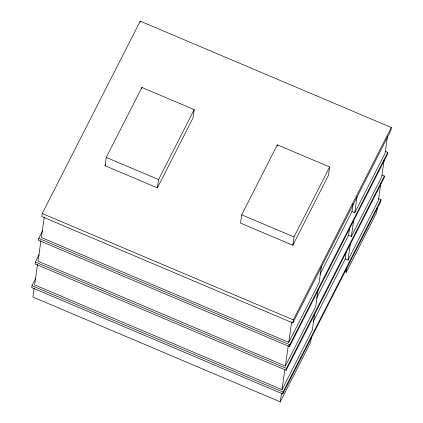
<?xml version="1.0" encoding="UTF-8"?>
<svg xmlns="http://www.w3.org/2000/svg" width="423" height="423" viewBox="0 0 423 423"><rect width="100%" height="100%" fill="white"/><g stroke="black" fill="none" stroke-linecap="round" stroke-linejoin="round"><path stroke-width="0.63" d="M35.865 278.064L31.968 285.715L31.704 287.577L282.765 393.935L380.758 201.56L381.023 199.698L378.59 198.667M39.233 254.403L35.336 262.049L35.072 263.91L286.133 370.268L384.121 177.898L384.391 176.037L381.958 175.006M42.601 230.736L38.705 238.387L38.44 240.248L289.501 346.606L387.489 154.231L387.759 152.37L385.327 151.339M42.242 213.525L41.808 216.581L292.869 322.939L390.857 130.57L391.296 127.508L140.235 21.15L42.242 213.525L293.303 319.883L292.869 322.939M34.184 288.037L32.904 297.052L280.269 401.85L310.63 342.249L311.365 337.099M37.552 264.37L34.633 284.891L282.004 389.683L312.359 330.088L314.733 313.411M40.92 240.703L38.001 261.224L285.372 366.022L315.727 306.421L318.101 289.75M44.288 217.041L41.369 237.562L288.74 342.355L319.095 282.76L321.469 266.083M105.068 165.726L106.252 157.419L141.89 87.455L194.21 109.62L193.025 117.927L157.388 187.891L105.068 165.726L105.671 164.552M140.061 22.371L140.235 21.15M141.71 88.735L141.89 87.455M157.388 187.891L158.572 179.579L194.21 109.62M241.697 214.799L240.513 223.106L292.832 245.271L328.47 175.307L329.649 166.995L277.335 144.835L241.697 214.799L294.011 236.959L292.832 245.271M277.15 146.109L277.335 144.835M280.269 401.85L281.464 393.48M282.004 389.683L284.832 369.808M285.372 366.022L288.29 345.501M288.74 342.355L291.659 321.834M282.765 393.935L283.029 392.073L381.023 199.698M286.133 370.268L286.397 368.407L384.391 176.037M289.501 346.606L289.766 344.745L387.759 152.37M313.173 321.85L345.216 258.945L346.31 251.246M316.541 298.189L348.584 235.278L349.678 227.585M319.91 274.522L351.952 211.616L353.046 203.918M345.157 271.815L346.268 272.285L346.908 267.78M345.216 258.945L347.997 260.124L350.281 244.092M348.584 235.278L351.365 236.457L353.649 220.425M351.952 211.616L354.733 212.795L357.017 196.764M377.358 207.534L376.629 212.69L346.268 272.285M380.732 183.852L378.358 200.523L347.997 260.124M384.1 160.185L381.726 176.856L351.365 236.457M387.468 136.523L385.094 153.195L354.733 212.795M294.011 236.959L329.649 166.995M293.303 319.883L391.296 127.508M106.252 157.419L158.572 179.579M38.705 238.387L289.766 344.745M35.336 262.049L286.397 368.407M31.968 285.715L283.029 392.073"/></g></svg>
